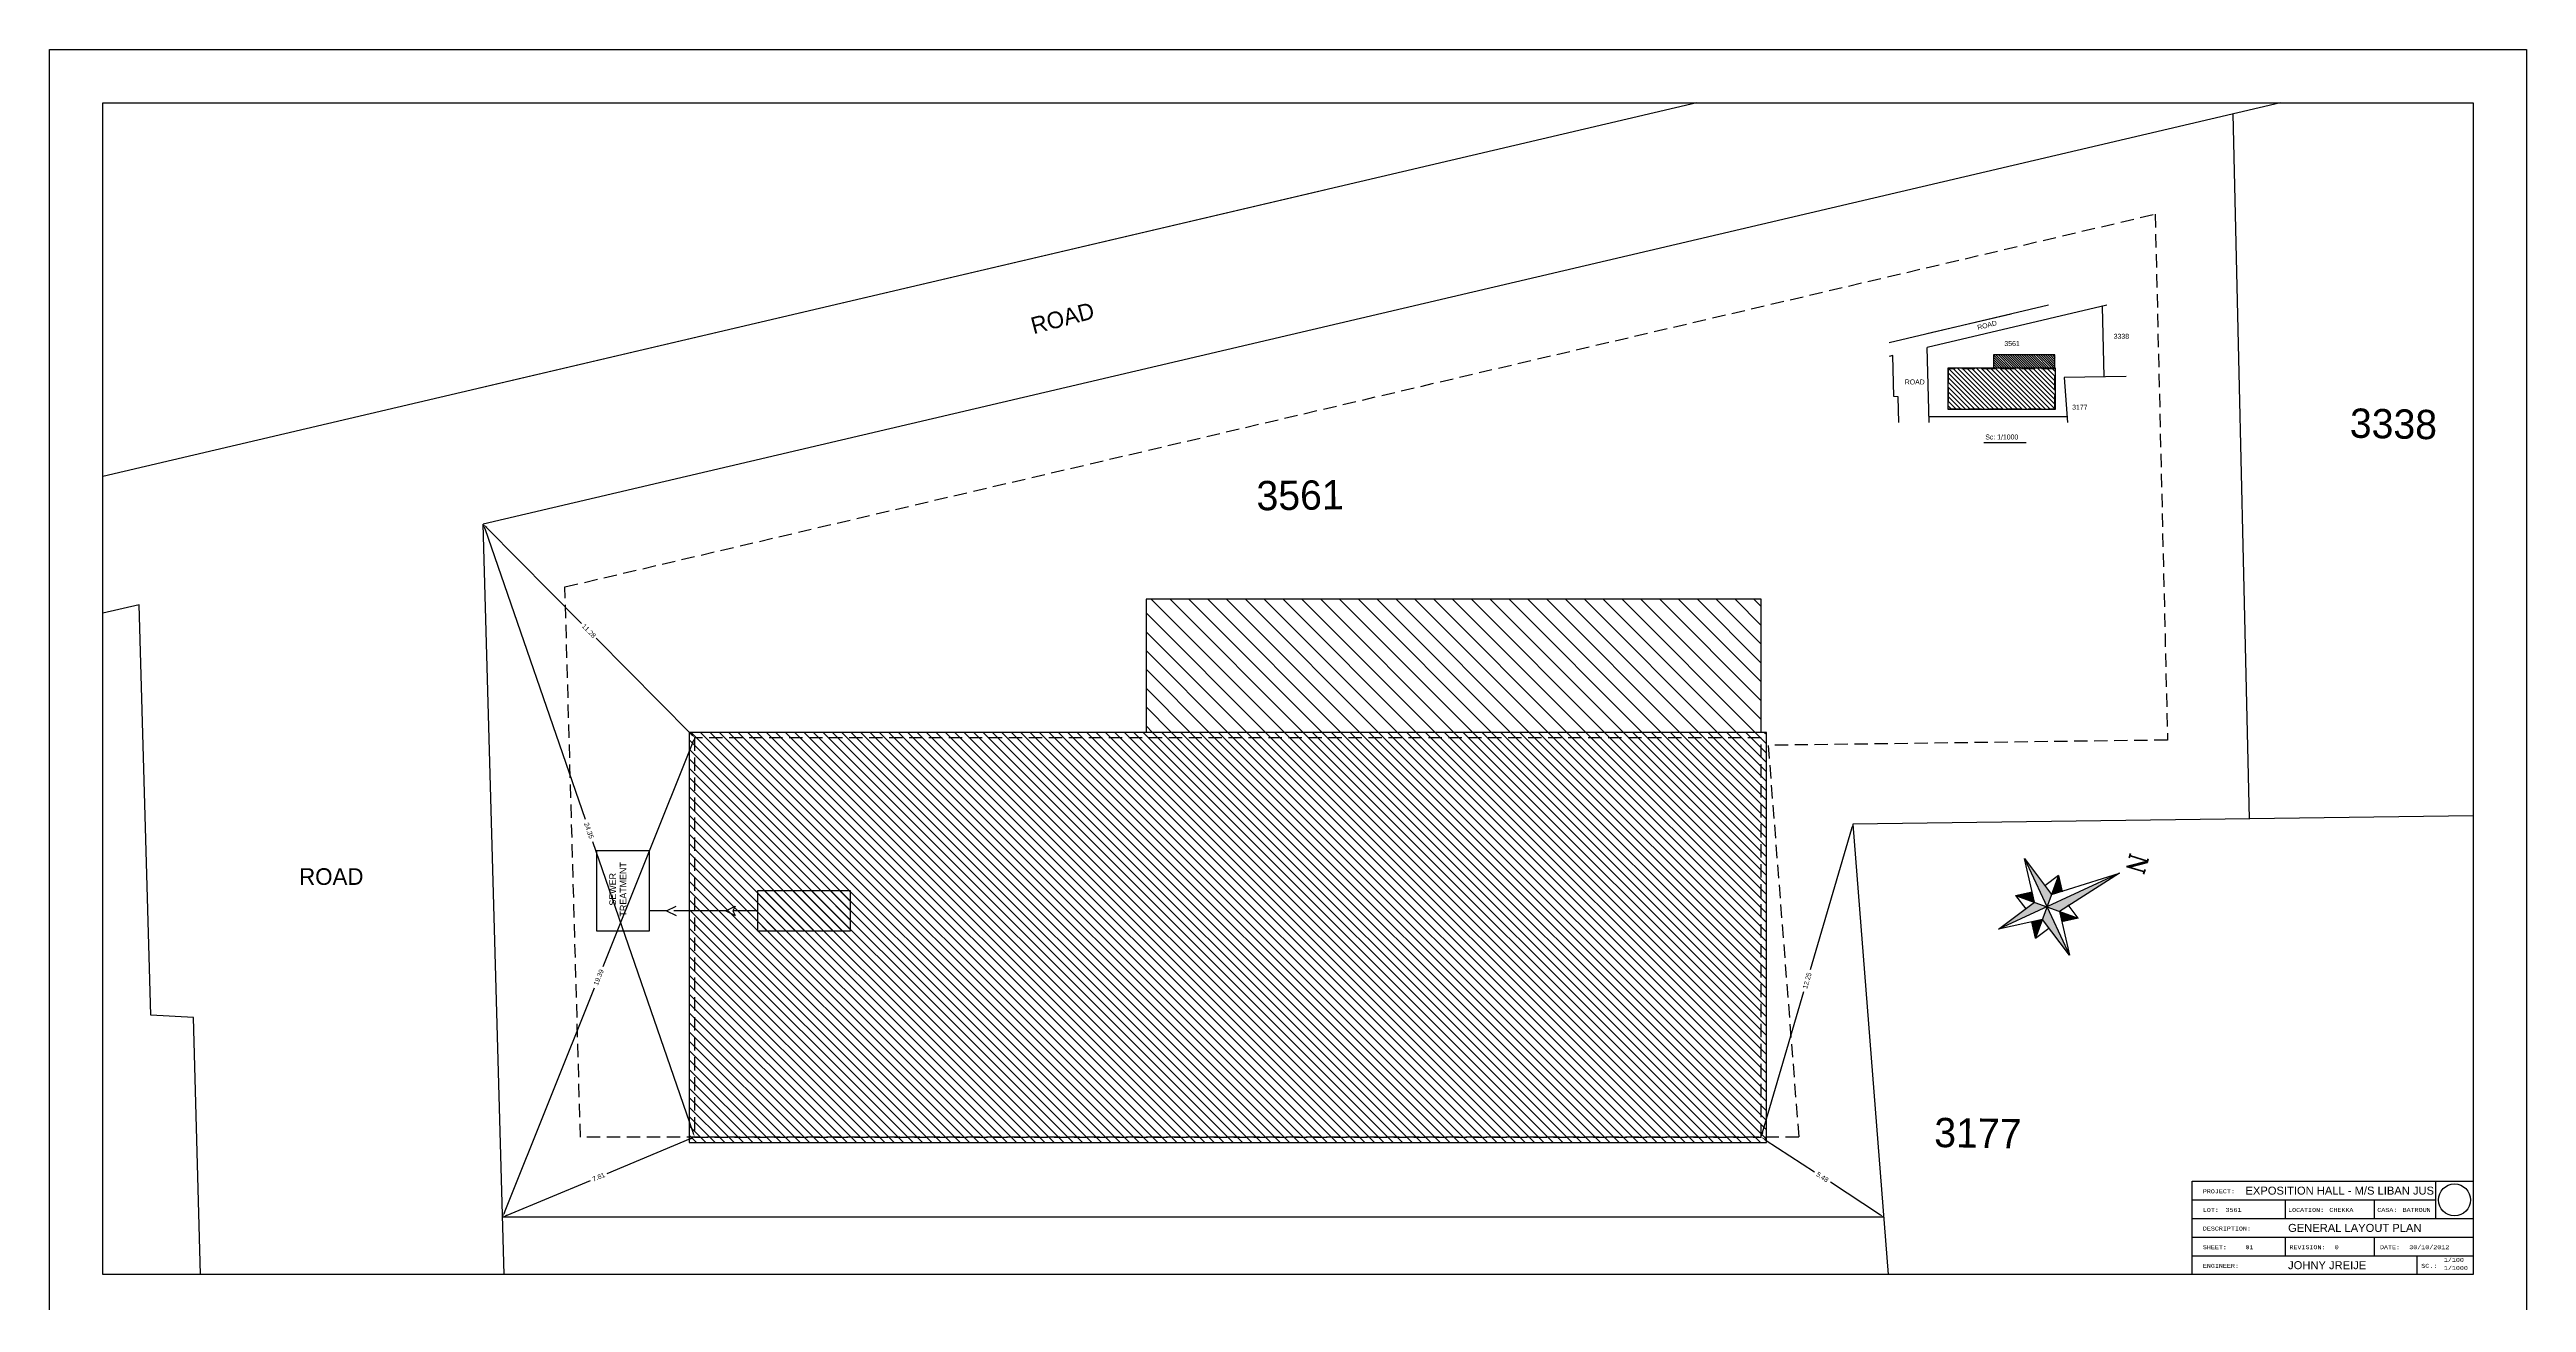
# Model space of a CAD drawing. Header units: metres. Extents: x -353217 to -351774, y -68080 to -67552.
# Drawn here: x -352496.3 to -352403.3, y -67790.9 to -67743.9 of the extents above; entities that cross this region are included whole.
import ezdxf
from ezdxf.enums import TextEntityAlignment as Align

# ---------------------------------------------------------------- set-up
doc = ezdxf.new("R2010")
doc.units = ezdxf.units.M
doc.header["$MEASUREMENT"] = 0
doc.header["$PDMODE"] = 2
doc.header["$PDSIZE"] = -0.6
doc.linetypes.add('DASHED', pattern=[0.75, 0.5, -0.25])
for name, color, linetype in [('A-dim', 4, 'Continuous'), ('A-edge', 1, 'Continuous'), ('A-HATCH', 9, 'Continuous'), ('A-TEXT', 6, 'Continuous'), ('A-walls', 5, 'Continuous'), ('CADRE', 8, 'Continuous'), ('CONTOUR', 4, 'Continuous'), ('Dim', 40, 'Continuous'), ('etage courant', 10, 'Continuous'), ('lot', 3, 'Continuous'), ('proj', 2, 'DASHED'), ('structure', 3, 'Continuous')]:
    doc.layers.add(name, color=color, linetype=linetype)
doc.styles.add('ROMANT', font='romant', dxfattribs={"width": 0.75, "height": 3})
doc.styles.add('STYLE1', font='swissi.ttf', dxfattribs={"height": 0.3})
doc.styles.add('STYLE2', font='cour.ttf', dxfattribs={"height": 0.15})
doc.dimstyles.get("Standard").update_dxf_attribs({"dimtxt": 0.18, "dimasz": 0.18, "dimexe": 0.18, "dimexo": 0.0625, "dimgap": 0.09, "dimtad": 0, "dimzin": 0, "dimdsep": 46, "dimtxsty": 'Standard', "dimcen": 0.09, "dimse1": 1, "dimse2": 1, "dimadec": 0, "dimazin": 0, "dimtfac": 1, "dimtix": 1, "dimtofl": 0, "dimtmove": 0, "dimatfit": 3, "dimfxl": 1, "dimtolj": 1, "dimtzin": 0, "dimarcsym": 0})

# ---------------------------------------------------------------- blocks, each defined once
blk = doc.blocks.new('*D364')
at = {"layer": 'A-dim', "color": 0, "lineweight": -2, "transparency": 16777216}
for p, q in [((-352479.858, -67761.821), (-352476.291, -67765.428)), ((-352472.176, -67769.588), (-352475.742, -67765.982))]:
    blk.add_line(p, q, dxfattribs=at)
at = {"layer": 'A-dim', "color": 0, "transparency": 16777216}
for points in [[(-352479.836, -67761.8), (-352479.879, -67761.842), (-352479.984, -67761.693)], [(-352472.154, -67769.567), (-352472.197, -67769.61), (-352472.049, -67769.716)]]:
    blk.add_solid(points, dxfattribs=at)
at = {"layer": 'Defpoints', "color": 0, "transparency": 16777216}
for p in [(-352479.984, -67761.693), (-352479.984, -67761.693), (-352472.049, -67769.716)]:
    blk.add_point(p, dxfattribs=at)
at = {"layer": 'A-dim', "color": 0, "transparency": 16777216, "insert": (-352476.017, -67765.705), "char_height": 0.18, "attachment_point": 5, "rotation": 314.68424}
blk.add_mtext('\\A1;11.28', dxfattribs=at)
blk = doc.blocks.new('*D365')
at = {"layer": 'A-dim', "color": 0, "lineweight": -2, "transparency": 16777216}
for p, q in [((-352472.116, -67769.884), (-352475.496, -67778.326)), ((-352479.188, -67787.549), (-352475.808, -67779.106))]:
    blk.add_line(p, q, dxfattribs=at)
at = {"layer": 'A-dim', "color": 0, "transparency": 16777216}
for points in [[(-352472.144, -67769.872), (-352472.088, -67769.895), (-352472.049, -67769.716)], [(-352479.215, -67787.538), (-352479.16, -67787.56), (-352479.255, -67787.716)]]:
    blk.add_solid(points, dxfattribs=at)
at = {"layer": 'Defpoints', "color": 0, "transparency": 16777216}
for p in [(-352472.049, -67769.716), (-352479.255, -67787.716), (-352479.255, -67787.716)]:
    blk.add_point(p, dxfattribs=at)
at = {"layer": 'A-dim', "color": 0, "transparency": 16777216, "insert": (-352475.652, -67778.716), "char_height": 0.18, "attachment_point": 5, "rotation": 68.18359}
blk.add_mtext('\\A1;19.39', dxfattribs=at)
blk = doc.blocks.new('*D366')
at = {"layer": 'A-dim', "color": 0, "lineweight": -2, "transparency": 16777216}
for p, q in [((-352472.215, -67784.786), (-352475.347, -67786.09)), ((-352479.088, -67787.647), (-352475.956, -67786.343))]:
    blk.add_line(p, q, dxfattribs=at)
at = {"layer": 'A-dim', "color": 0, "transparency": 16777216}
for points in [[(-352472.227, -67784.758), (-352472.204, -67784.813), (-352472.049, -67784.716)], [(-352479.1, -67787.62), (-352479.077, -67787.675), (-352479.255, -67787.716)]]:
    blk.add_solid(points, dxfattribs=at)
at = {"layer": 'Defpoints', "color": 0, "transparency": 16777216}
for p in [(-352472.049, -67784.716), (-352479.255, -67787.716), (-352479.255, -67787.716)]:
    blk.add_point(p, dxfattribs=at)
at = {"layer": 'A-dim', "color": 0, "transparency": 16777216, "insert": (-352475.652, -67786.216), "char_height": 0.18, "attachment_point": 5, "rotation": 22.60442}
blk.add_mtext('\\A1;7.81', dxfattribs=at)
blk = doc.blocks.new('*D367')
at = {"layer": 'A-dim', "color": 0, "lineweight": -2, "transparency": 16777216}
for p, q in [((-352479.926, -67761.863), (-352476.163, -67772.779)), ((-352472.108, -67784.546), (-352475.87, -67773.63))]:
    blk.add_line(p, q, dxfattribs=at)
at = {"layer": 'A-dim', "color": 0, "transparency": 16777216}
for points in [[(-352479.897, -67761.854), (-352479.954, -67761.873), (-352479.984, -67761.693)], [(-352472.079, -67784.536), (-352472.136, -67784.556), (-352472.049, -67784.716)]]:
    blk.add_solid(points, dxfattribs=at)
at = {"layer": 'Defpoints', "color": 0, "transparency": 16777216}
for p in [(-352479.984, -67761.693), (-352479.984, -67761.693), (-352472.049, -67784.716)]:
    blk.add_point(p, dxfattribs=at)
at = {"layer": 'A-dim', "color": 0, "transparency": 16777216, "insert": (-352476.017, -67773.205), "char_height": 0.18, "attachment_point": 5, "rotation": 289.0171}
blk.add_mtext('\\A1;24.35', dxfattribs=at)
blk = doc.blocks.new('*D368')
at = {"layer": 'A-dim', "color": 0, "lineweight": -2, "transparency": 16777216}
for p, q in [((-352431.848, -67784.815), (-352430.005, -67786.019)), ((-352427.558, -67787.618), (-352429.402, -67786.413))]:
    blk.add_line(p, q, dxfattribs=at)
at = {"layer": 'A-dim', "color": 0, "transparency": 16777216}
for points in [[(-352431.832, -67784.79), (-352431.865, -67784.84), (-352431.999, -67784.716)], [(-352427.542, -67787.593), (-352427.575, -67787.643), (-352427.408, -67787.716)]]:
    blk.add_solid(points, dxfattribs=at)
at = {"layer": 'Defpoints', "color": 0, "transparency": 16777216}
for p in [(-352431.999, -67784.716), (-352427.408, -67787.716), (-352427.408, -67787.716)]:
    blk.add_point(p, dxfattribs=at)
at = {"layer": 'A-dim', "color": 0, "transparency": 16777216, "insert": (-352429.703, -67786.216), "char_height": 0.18, "attachment_point": 5, "rotation": 326.83975}
blk.add_mtext('\\A1;5.48', dxfattribs=at)
blk = doc.blocks.new('*D369')
at = {"layer": 'A-dim', "color": 0, "lineweight": -2, "transparency": 16777216}
for p, q in [((-352428.61, -67773.135), (-352430.161, -67778.436)), ((-352431.948, -67784.544), (-352430.397, -67779.242))]:
    blk.add_line(p, q, dxfattribs=at)
at = {"layer": 'A-dim', "color": 0, "transparency": 16777216}
for points in [[(-352428.638, -67773.126), (-352428.581, -67773.143), (-352428.559, -67772.962)], [(-352431.977, -67784.535), (-352431.92, -67784.552), (-352431.999, -67784.716)]]:
    blk.add_solid(points, dxfattribs=at)
at = {"layer": 'Defpoints', "color": 0, "transparency": 16777216}
for p in [(-352428.559, -67772.962), (-352428.559, -67772.962), (-352431.999, -67784.716)]:
    blk.add_point(p, dxfattribs=at)
at = {"layer": 'A-dim', "color": 0, "transparency": 16777216, "insert": (-352430.279, -67778.839), "char_height": 0.18, "attachment_point": 5, "rotation": 73.68779}
blk.add_mtext('\\A1;12.25', dxfattribs=at)

msp = doc.modelspace()

# ---------------------------------------------------------------- hatches: boundary and pattern name
at = {"layer": 'A-HATCH'}
h = msp.add_hatch(dxfattribs=at)
h.set_pattern_fill('LINE', color=256, angle=315, style=0)
h.set_pattern_definition([(315, (-352271.03061, -67777.2164), (0.08838835, 0.08838835), [])])
h.paths.add_polyline_path([(-352425.0009027, -67757.3841756), (-352420.9559027, -67757.3841756), (-352420.9559027, -67755.8441756), (-352425.0009027, -67755.8441756)])
h = msp.add_hatch(dxfattribs=at)
h.set_pattern_fill('LINE', color=256, scale=0.5, angle=315, style=0)
h.set_pattern_definition([(315, (-352271.030615, -67777.2164), (0.044194174, 0.044194174), [])])
h.paths.add_polyline_path([(-352423.2859027, -67755.8441756), (-352420.9759027, -67755.8441756), (-352420.9759027, -67755.3441756), (-352423.2859027, -67755.3441756)])
h = msp.add_hatch(dxfattribs=at)
h.set_pattern_fill('LINE', color=256, scale=4, angle=315, style=0)
h.set_pattern_definition([(315, (-352106.98973, -67790.6979), (0.3535534, 0.3535534), [])])
h.paths.add_polyline_path([(-352455.0990533, -67769.516397), (-352431.9990533, -67769.516397), (-352431.9990533, -67764.516397), (-352455.0990533, -67764.516397)])
h = msp.add_hatch(dxfattribs=at)
h.set_pattern_fill('LINE', color=256, scale=2, angle=315, style=0)
h.set_pattern_definition([(315, (-352106.98973, -67790.69792), (0.1767767, 0.1767767), [])])
h.paths.add_polyline_path([(-352472.2490533, -67784.916397), (-352431.7990533, -67784.916397), (-352431.7990533, -67769.516397), (-352472.2490533, -67769.516397)])
h = msp.add_hatch(dxfattribs=at)
h.set_pattern_fill('LINE', color=256, scale=2, angle=315, style=0)
h.set_pattern_definition([(315, (-352469.6906, -67776.9664), (0.176777, 0.176777), [])])
h.paths.add_polyline_path([(-352469.6906036, -67776.9663974), (-352466.1906036, -67776.9663974), (-352466.1906036, -67775.4663974), (-352469.6906036, -67775.4663974)])

# ---------------------------------------------------------------- linework, layer by layer
for p, q in [((-352434.413589, -67745.8752964), (-352494.2698072, -67759.9064706)), ((-352412.5056638, -67745.8752964), (-352479.9842398, -67761.6932628)), ((-352414.298118, -67746.295474), (-352413.6768831, -67772.7666388)), ((-352448.4042357, -67749.1549089), (-352480.1273056, -67756.5912611)), ((-352421.2173562, -67753.4800656), (-352427.2029781, -67754.883183)), ((-352422.6164209, -67753.8080268), (-352425.7887279, -67754.551662)), ((-352419.0265637, -67753.4800656), (-352425.7744213, -67755.0618622)), ((-352419.2058091, -67753.5220833), (-352419.1436857, -67756.1691998)), ((-352425.6953958, -67757.8800656), (-352425.7744213, -67755.0618622)), ((-352427.0664396, -67755.3647302), (-352427.2029781, -67755.3967368)), ((-352427.023219, -67756.906057), (-352427.0664396, -67755.3647302)), ((-352426.8629202, -67756.9144703), (-352427.023219, -67756.906057)), ((-352426.8358439, -67757.8800656), (-352426.8629202, -67756.9144703)), ((-352418.3029781, -67756.158163), (-352420.6319085, -67756.1887371)), ((-352420.6319085, -67756.1887371), (-352420.4999108, -67757.8800656)), ((-352420.5167597, -67757.6641756), (-352425.7014495, -67757.6641756)), ((-352479.1939841, -67789.8752964), (-352479.9842398, -67761.6932628)), ((-352492.9044222, -67764.7219428), (-352494.2698072, -67765.0420091)), ((-352492.472217, -67780.135211), (-352492.9044222, -67764.7219428)), ((-352405.2698072, -67772.656271), (-352428.5591118, -67772.9620121)), ((-352428.5591118, -67772.9620121), (-352427.2391347, -67789.8752964)), ((-352490.8692289, -67780.2193439), (-352492.472217, -67780.135211)), ((-352490.5984652, -67789.8752964), (-352490.8692289, -67780.2193439)), ((-352427.4076234, -67787.716397), (-352479.2545221, -67787.716397))]:
    msp.add_line(p, q)
at = {"layer": 'A-dim'}
msp.add_line((-352423.646577, -67758.6320972), (-352422.0503958, -67758.6320972), dxfattribs=at)
at = {"layer": 'A-edge'}
for points in [[(-352425.0009027, -67757.3841756), (-352420.9559027, -67757.3841756), (-352420.9559027, -67755.8441756), (-352425.0009027, -67755.8441756)], [(-352472.2490533, -67784.916397), (-352431.7990533, -67784.916397), (-352431.7990533, -67769.516397), (-352472.2490533, -67769.516397)]]:
    msp.add_lwpolyline(points, close=True, dxfattribs=at)
for points in [[(-352420.9759027, -67755.8441756), (-352420.9759027, -67755.3441756), (-352423.2859027, -67755.3441756), (-352423.2859027, -67755.8441756)], [(-352431.9990533, -67769.516397), (-352431.9990533, -67764.516397), (-352455.0990533, -67764.516397), (-352455.0990533, -67769.516397)]]:
    msp.add_lwpolyline(points, dxfattribs=at)
at = {"layer": 'A-TEXT'}
for p, q in [((-352422.1175371, -67774.2549792), (-352420.4329572, -67777.8829525)), ((-352421.744815, -67775.8971925), (-352422.1175371, -67774.2549792)), ((-352422.1175371, -67774.2549792), (-352421.1034738, -67775.599398)), ((-352418.5542671, -67774.8055309), (-352423.0892338, -67776.9112558)), ((-352422.4491667, -67775.6395325), (-352421.8349348, -67775.5001244)), ((-352420.8458138, -67774.8950463), (-352421.7046805, -67777.2428853)), ((-352420.8458138, -67774.8950463), (-352421.3486625, -67775.2743332)), ((-352421.1034738, -67775.599398), (-352418.5542671, -67774.8055309)), ((-352420.8458138, -67774.8950463), (-352420.7064057, -67775.5092782)), ((-352418.5542671, -67774.8055309), (-352420.8056794, -67776.2407392)), ((-352423.0892338, -67776.9112558), (-352421.744815, -67775.8971925)), ((-352421.4470205, -67776.5385336), (-352423.0892338, -67776.9112558)), ((-352422.4491667, -67775.6395325), (-352420.1013276, -67776.4983992)), ((-352422.4491667, -67775.6395325), (-352422.0698798, -67776.1423812)), ((-352420.4329572, -67777.8829525), (-352421.4470205, -67776.5385336)), ((-352420.8056794, -67776.2407392), (-352420.4329572, -67777.8829525)), ((-352420.1013276, -67776.4983992), (-352420.7155595, -67776.6378073)), ((-352420.1013276, -67776.4983992), (-352420.4806145, -67775.9955505)), ((-352421.7046805, -67777.2428853), (-352421.8440886, -67776.6286535)), ((-352421.7046805, -67777.2428853), (-352421.2018318, -67776.8635985))]:
    msp.add_line(p, q, dxfattribs=at)
for points in [[(-352421.1034738, -67775.599398), (-352422.1175371, -67774.2549792), (-352421.2752472, -67776.0689658)], [(-352422.4491667, -67775.6395325), (-352421.744815, -67775.8971925), (-352421.8349348, -67775.5001244)], [(-352420.8056794, -67776.2407392), (-352421.2752472, -67776.0689658), (-352418.5542671, -67774.8055309)], [(-352420.8458138, -67774.8950463), (-352421.1034738, -67775.599398), (-352420.7064057, -67775.5092782)], [(-352421.744815, -67775.8971925), (-352423.0892338, -67776.9112558), (-352421.2752472, -67776.0689658)], [(-352421.7046805, -67777.2428853), (-352421.4470205, -67776.5385336), (-352421.8440886, -67776.6286535)], [(-352420.4329572, -67777.8829525), (-352421.4470205, -67776.5385336), (-352421.2752472, -67776.0689658)], [(-352420.1013276, -67776.4983992), (-352420.8056794, -67776.2407392), (-352420.7155595, -67776.6378073)]]:
    msp.add_solid(points, dxfattribs=at)
at = {"layer": 'A-walls'}
msp.add_lwpolyline([(-352469.6906036, -67776.9663974), (-352466.1906036, -67776.9663974), (-352466.1906036, -67775.4663974), (-352469.6906036, -67775.4663974)], close=True, dxfattribs=at)
at = {"layer": 'CADRE', "color": 6}
for p, q in [((-352415.8198491, -67789.8752964), (-352415.8198491, -67786.3752964)), ((-352415.8198491, -67786.3752964), (-352405.2698072, -67786.3752964)), ((-352406.6698491, -67787.7752964), (-352406.6698491, -67786.3752964)), ((-352415.8198491, -67787.0752964), (-352406.6698491, -67787.0752964)), ((-352412.3198072, -67787.7752964), (-352412.3198072, -67787.0752964)), ((-352408.9698072, -67787.7752964), (-352408.9698072, -67787.0752964)), ((-352415.8198491, -67787.7752964), (-352405.2698072, -67787.7752964)), ((-352415.8198491, -67788.4752964), (-352405.2698072, -67788.4752964)), ((-352412.3198072, -67789.1752964), (-352412.3198072, -67788.4752964)), ((-352408.9698072, -67789.1752964), (-352408.9698072, -67788.4752964)), ((-352415.8198491, -67789.1752964), (-352405.2698072, -67789.1752964)), ((-352407.3698072, -67789.8752964), (-352407.3698072, -67789.1752964))]:
    msp.add_line(p, q, dxfattribs=at)
at = {"layer": 'CONTOUR'}
msp.add_circle((-352405.9698491, -67787.0752964), 0.6, dxfattribs=at)
at = {"layer": 'Dim'}
for points in [[(-352496.2698072, -67743.8752964), (-352403.2698072, -67743.8752964), (-352403.2698072, -67791.8752964), (-352496.2698072, -67791.8752964)], [(-352494.2698072, -67745.8752964), (-352405.2698072, -67745.8752964), (-352405.2698072, -67789.8752964), (-352494.2698072, -67789.8752964)]]:
    msp.add_lwpolyline(points, close=True, dxfattribs=at)
at = {"layer": 'lot', "linetype": 'DASHED'}
msp.add_lwpolyline([(-352476.9168222, -67764.0554511), (-352417.2106609, -67750.0572656), (-352416.7471707, -67769.8068438), (-352431.740602, -67770.0044531), (-352430.5924259, -67784.716397), (-352476.3374662, -67784.716397)], close=True, dxfattribs=at)
at = {"layer": 'proj'}
for points in [[(-352424.9809027, -67757.3641756), (-352420.9759027, -67757.3641756), (-352420.9759027, -67755.8641756), (-352424.9809027, -67755.8641756)], [(-352472.0490533, -67784.716397), (-352431.9990533, -67784.716397), (-352431.9990533, -67769.716397), (-352472.0490533, -67769.716397)]]:
    msp.add_lwpolyline(points, close=True, dxfattribs=at)
at = {"layer": 'structure'}
for p, q in [((-352473.0994207, -67776.2163974), (-352473.737069, -67776.2163974)), ((-352473.0994207, -67776.2163974), (-352472.7458674, -67776.0396207)), ((-352473.0994207, -67776.2163974), (-352472.7458674, -67776.3931741)), ((-352470.8777206, -67776.2163974), (-352472.8342557, -67776.2163974)), ((-352470.8777206, -67776.2163974), (-352470.5241672, -67776.0396207)), ((-352470.8777206, -67776.2163974), (-352470.5241672, -67776.3931741)), ((-352469.6906036, -67776.2163974), (-352470.6125555, -67776.2163974))]:
    msp.add_line(p, q, dxfattribs=at)
msp.add_lwpolyline([(-352475.737069, -67776.9663974), (-352473.737069, -67776.9663974), (-352473.737069, -67773.9663974), (-352475.737069, -67773.9663974)], close=True, dxfattribs=at)
msp.add_lwpolyline([(-352470.5241672, -67776.0396207), (-352470.6125555, -67776.2163974), (-352470.5241672, -67776.3931741)], dxfattribs=at)

# ---------------------------------------------------------------- texts
for s, rotation, p in [('3338', 358.856390885, (-352409.9091611, -67758.4491637)), ('3561', 0.689518147, (-352450.9470228, -67761.1796477)), ('3177', 359.072850244, (-352425.5112618, -67785.0882749))]:
    msp.add_text(s, height=1.1, rotation=rotation).set_placement(p)
at = {"layer": 'A-TEXT'}
for s, p in [('TREATMENT', (-352474.7322924, -67775.4107263)), ('SEWER', (-352475.1267722, -67775.4107263))]:
    msp.add_text(s, height=0.25, rotation=90, dxfattribs=at).set_placement(p, align=Align.MIDDLE_CENTER)
at = {"layer": 'A-TEXT', "style": 'ROMANT'}
msp.add_text('N', height=0.7, rotation=253.053047507, dxfattribs=at).set_placement((-352418.2255482, -67774.3483686), align=Align.CENTER)
at = {"layer": 'CADRE', "color": 2, "style": 'STYLE2'}
for s, p in [('PROJECT:', (-352415.4198491, -67786.8252964)), ('LOT:', (-352415.4198491, -67787.5252964)), ('LOCATION:', (-352412.2198491, -67787.5252964)), ('CASA:', (-352408.8698491, -67787.5252964)), ('DESCRIPTION:', (-352415.4198491, -67788.2252964)), ('SHEET:', (-352415.4198491, -67788.9252964)), ('ENGINEER:', (-352415.4198491, -67789.6252964)), ('REVISION:', (-352412.1698491, -67788.9252964)), ('DATE:', (-352408.7698491, -67788.9252964)), ('SC.:', (-352407.2198491, -67789.6252964))]:
    msp.add_text(s, height=0.15, dxfattribs=at).set_placement(p)
at = {"layer": 'CADRE', "color": 6}
for s, height, style, p in [('EXPOSITION HALL - M/S LIBAN JUS  ', 0.3, 'STYLE1', (-352413.8198491, -67786.8752964)), ('3561', 0.15, 'STYLE2', (-352414.5698491, -67787.5252964)), ('CHEKKA', 0.15, 'STYLE2', (-352410.6698491, -67787.5252964)), ('BATROUN', 0.15, 'STYLE2', (-352407.9198491, -67787.5252964)), ('GENERAL LAYOUT PLAN', 0.3, 'STYLE1', (-352412.2198491, -67788.2752964)), ('01', 0.15, 'STYLE2', (-352413.8198491, -67788.9252964)), ('JOHNY JREIJE', 0.3, 'STYLE1', (-352412.2198491, -67789.6752964)), ('0', 0.15, 'STYLE2', (-352410.4698491, -67788.9252964)), ('30/10/2012', 0.15, 'STYLE2', (-352407.6698491, -67788.9252964)), ('1/100', 0.15, 'STYLE2', (-352406.3698491, -67789.4026179)), ('1/1000', 0.15, 'STYLE2', (-352406.3698491, -67789.7088012))]:
    msp.add_text(s, height=height, dxfattribs=dict(at, style=style)).set_placement(p)
at = {"layer": 'etage courant'}
for height, rotation, p in [(0.625, 14.664575768, (-352459.3254977, -67754.5656)), (0.1875, 14.664575765, (-352423.8600744, -67754.4105788))]:
    msp.add_text('ROAD', height=height, rotation=rotation, dxfattribs=at).set_placement(p)
for s, height, p in [('3561', 0.1875, (-352422.8706996, -67755.0105007)), ('3338', 0.1875, (-352418.7669134, -67754.7374523)), ('ROAD', 0.1875, (-352426.6116312, -67756.4520452)), ('3177', 0.1875, (-352420.3271235, -67757.4013634)), ('Sc: 1/1000', 0.1875, (-352423.5890321, -67758.5186076)), ('ROAD', 0.625, (-352486.8980186, -67775.2442515))]:
    msp.add_text(s, height=height, dxfattribs=at).set_placement(p)

# ---------------------------------------------------------------- dimensions: what is measured, and where the dimension line sits
at = {"layer": 'A-dim'}
for p1, p2, picture, middle in [((-352472.0490533, -67769.716397), (-352479.9842398, -67761.6932628), '*D364', (-352476.0166466, -67765.7048299)), ((-352472.0490533, -67784.716397), (-352479.9842398, -67761.6932628), '*D367', (-352476.0166466, -67773.2048299)), ((-352472.0490533, -67769.716397), (-352479.2545221, -67787.716397), '*D365', (-352475.6517877, -67778.716397)), ((-352431.9990533, -67784.716397), (-352428.5591118, -67772.9620121), '*D369', (-352430.2790826, -67778.8392045)), ((-352472.0490533, -67784.716397), (-352479.2545221, -67787.716397), '*D366', (-352475.6517877, -67786.216397)), ((-352431.9990533, -67784.716397), (-352427.4076234, -67787.716397), '*D368', (-352429.7033384, -67786.216397))]:
    dim = msp.add_aligned_dim(p1=p1, p2=p2, distance=0, dimstyle='Standard', override={"dimfxl": 0.5}, dxfattribs=at)
    dim.commit()
    dim.dimension.update_dxf_attribs({"geometry": picture, "text_midpoint": middle})

doc.saveas('drawing.dxf')
